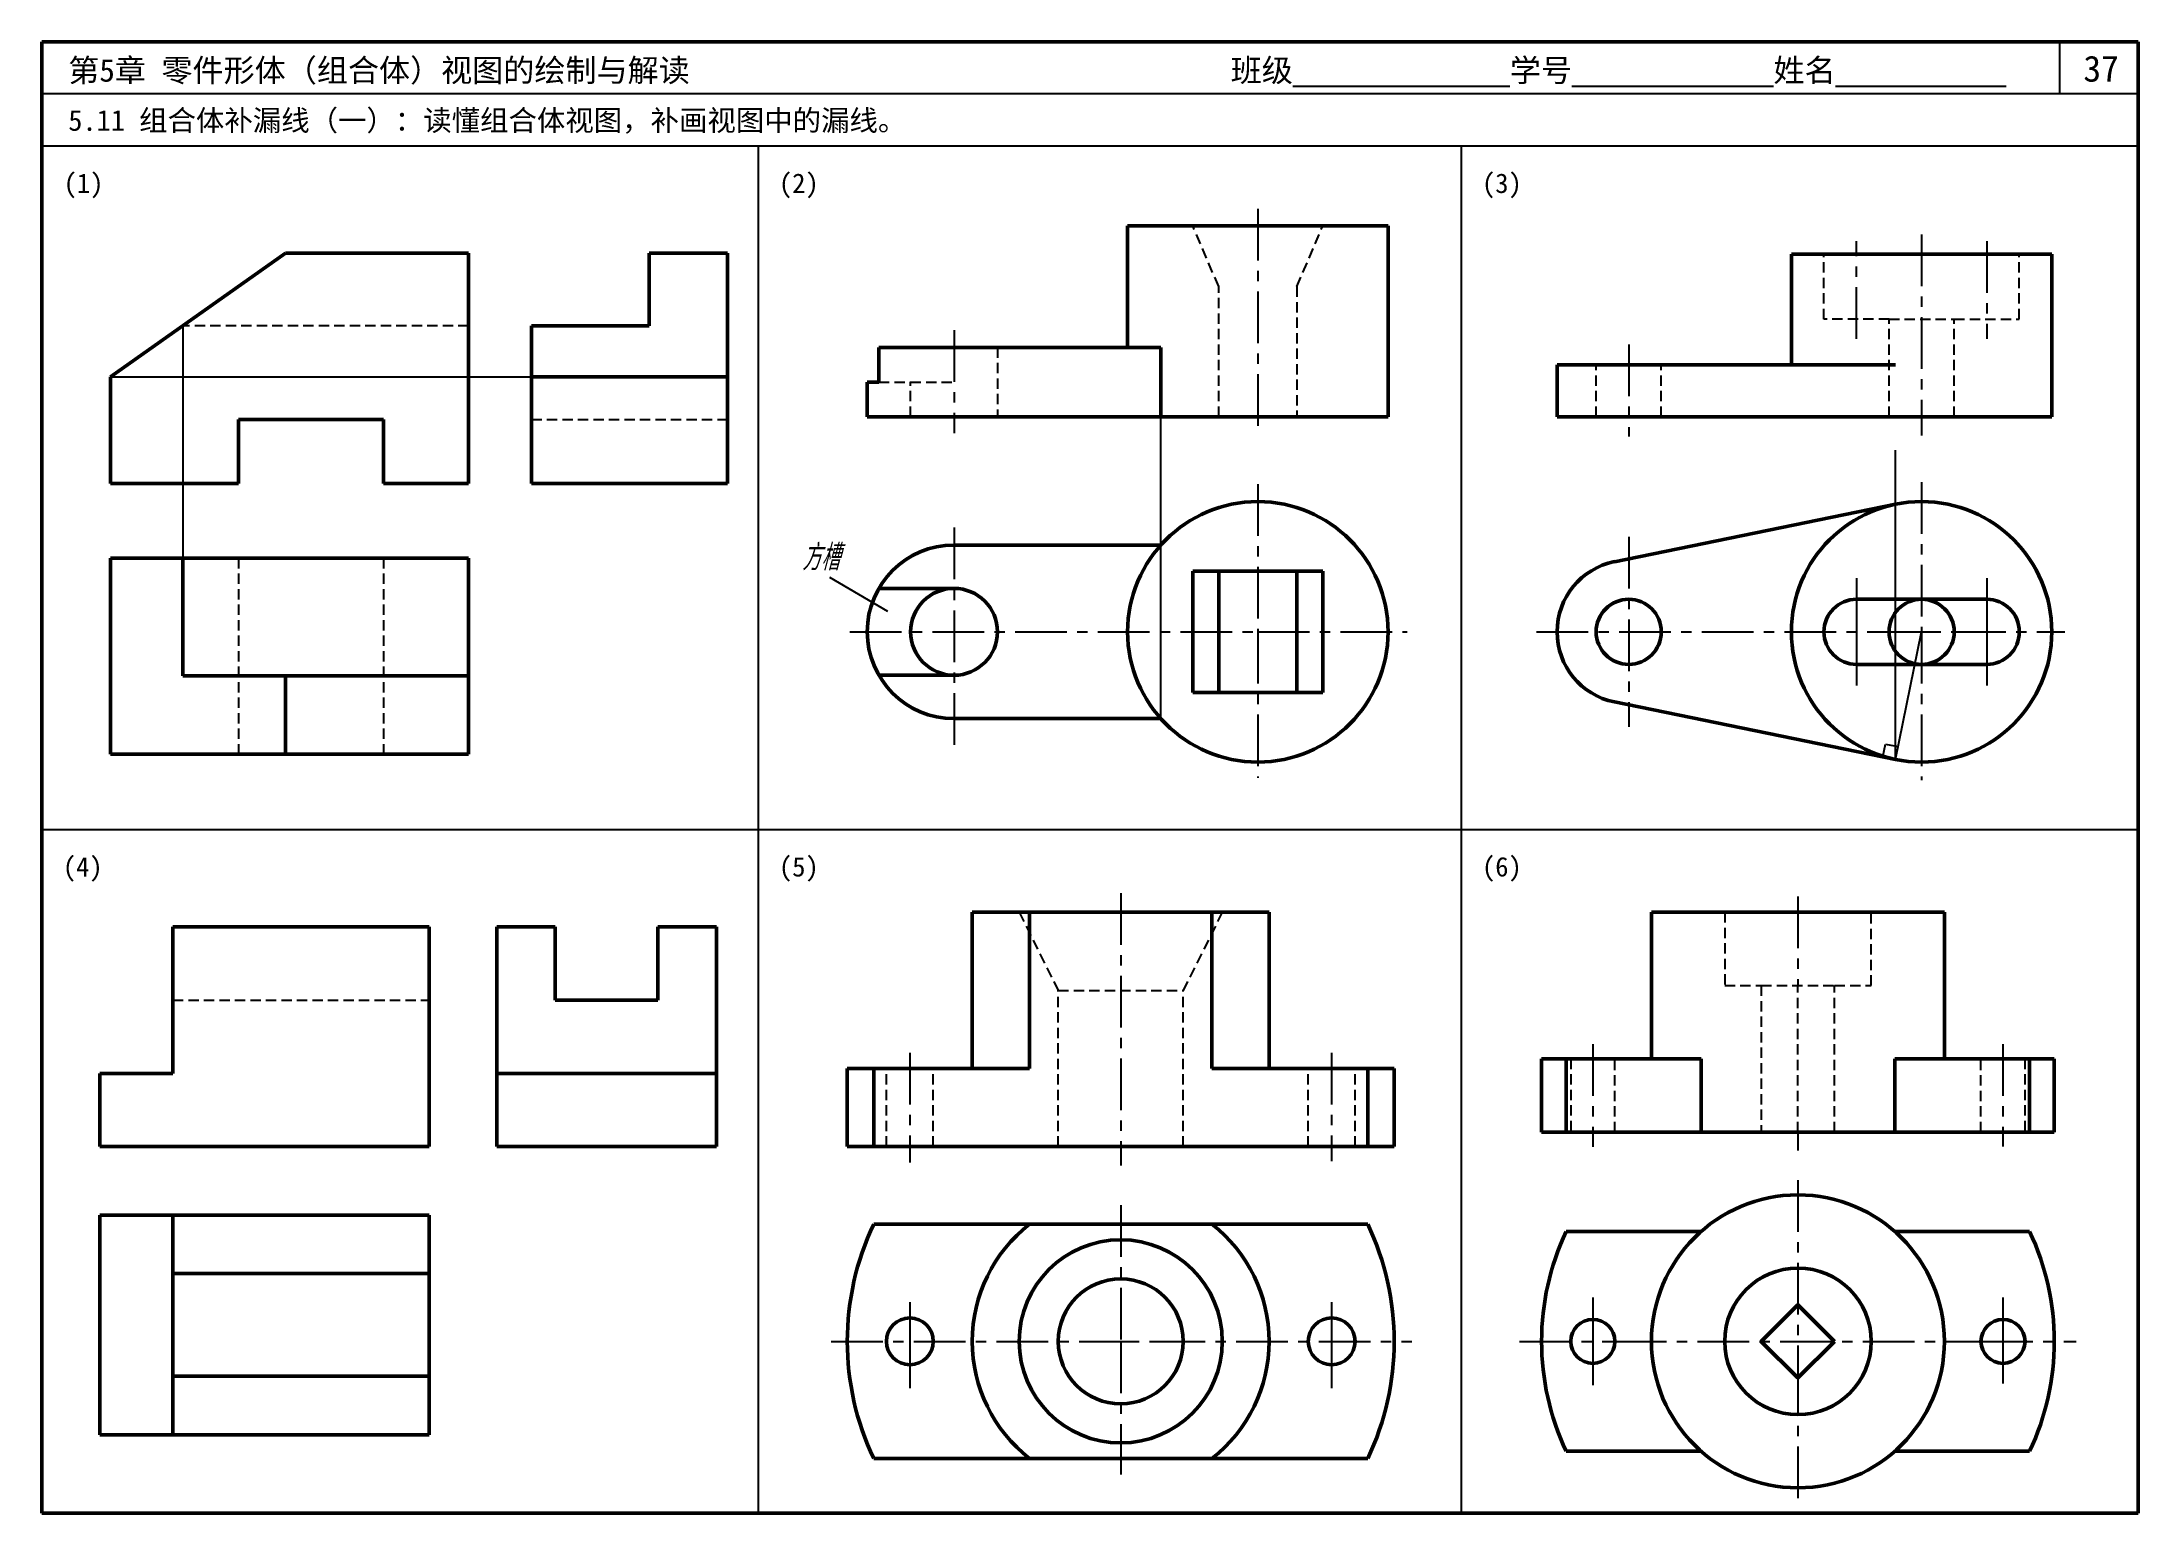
# Model space of a CAD drawing. Header units: millimetres. Extents: x 0 to 322, y 0 to 226.
import ezdxf

# ---------------------------------------------------------------- set-up
doc = ezdxf.new("R2010")
doc.units = ezdxf.units.MM
doc.header["$LTSCALE"] = 0.25
doc.linetypes.add('CENTER', pattern=[50.8, 31.75, -6.35, 6.35, -6.35])
doc.linetypes.add('HIDDEN', pattern=[9.525, 6.35, -3.175])
for name, color, linetype in [('点画线层', 7, 'CENTER'), ('答案', 1, 'Continuous'), ('虚线层', 7, 'HIDDEN')]:
    doc.layers.add(name, color=color, linetype=linetype)
doc.layers.add('粗实线层', color=7, linetype='Continuous', lineweight=50)
doc.styles.get("Standard").update_dxf_attribs({"font": 'gbeitc.shx', "height": 4.5, "bigfont": 'gbcbig.shx'})
doc.styles.add('宋体', font='SimSun.ttf', dxfattribs={"height": 3.5})

msp = doc.modelspace()

# ---------------------------------------------------------------- linework, layer by layer
at = {"lineweight": 50}
for p, q in [((322, 226), (0, 226)), ((0, 226), (0, 0)), ((322, 0), (322, 226)), ((0, 0), (322, 0))]:
    msp.add_line(p, q, dxfattribs=at)
for p, q in [((310, 218), (310, 226)), ((322, 218), (0, 218)), ((322, 210), (0, 210)), ((110, 210), (110, 0)), ((218, 210), (218, 0)), ((307.75, 168.41), (308.75, 168.41)), ((129.94, 138.51), (121.02, 143.71)), ((278.75, 143.62), (278.75, 127.13)), ((298.75, 143.62), (298.75, 127.13)), ((0, 105), (322, 105)), ((133.32, 32.38), (133.32, 19.18)), ((198.12, 32.38), (198.12, 19.18)), ((238.25, 33.13), (238.25, 19.63)), ((301.25, 33.13), (301.25, 19.92))]:
    msp.add_line(p, q)
at = {"layer": '点画线层'}
for p, q in [((186.78, 200.36), (186.78, 165.91)), ((278.75, 180.41), (278.75, 195.41)), ((288.75, 196.41), (288.75, 165.54)), ((298.75, 195.41), (298.75, 180.41)), ((140.11, 181.74), (140.11, 165.91)), ((243.75, 179.51), (243.75, 165.41)), ((186.78, 158.04), (186.78, 135.38)), ((288.75, 158.38), (288.75, 135.38)), ((140.11, 151.38), (140.11, 118.04)), ((243.75, 149.98), (243.75, 120.77)), ((124.11, 135.38), (186.78, 135.38)), ((186.78, 135.38), (209.7, 135.38)), ((186.78, 135.38), (186.78, 112.96)), ((229.59, 135.38), (283.75, 135.38)), ((283.75, 135.38), (293.75, 135.38)), ((288.75, 135.38), (288.75, 112.59)), ((293.75, 135.38), (310.75, 135.38)), ((165.72, 95.23), (165.72, 53.37)), ((269.75, 94.71), (269.75, 81.04)), ((238.25, 72.04), (238.25, 56.25)), ((301.25, 72.04), (301.25, 56.29)), ((133.32, 70.69), (133.32, 53.87)), ((198.12, 70.69), (198.12, 54.04)), ((269.75, 58.54), (269.75, 55.72)), ((269.75, 51.13), (269.75, 22.93)), ((165.72, 47.29), (165.72, 26.38)), ((121.24, 26.38), (160.6, 26.38)), ((160.6, 26.38), (170.74, 26.38)), ((165.72, 26.38), (165.72, 5.94)), ((170.74, 26.38), (210.44, 26.38)), ((227, 26.38), (241.62, 26.38)), ((241.62, 26.38), (297.87, 26.38)), ((297.87, 26.38), (312.5, 26.38)), ((269.75, 22.93), (269.75, 1.38))]:
    msp.add_line(p, q, dxfattribs=at)
at = {"layer": '答案'}
for p, q in [((21.66, 182.41), (21.66, 146.71)), ((10.55, 174.55), (75.19, 174.55)), ((171.87, 122.04), (171.87, 168.41)), ((284.75, 115.78), (284.75, 163.27)), ((284.75, 115.78), (288.75, 135.38)), ((282.79, 116.18), (283.19, 118.14)), ((283.19, 118.14), (285.15, 117.74))]:
    msp.add_line(p, q, dxfattribs=at)
at = {"layer": '答案', "linetype": 'HIDDEN'}
for p, q in [((283.75, 183.41), (293.75, 183.41)), ((238.75, 168.41), (238.75, 176.41)), ((248.75, 168.41), (248.75, 176.41)), ((133.45, 173.74), (140.11, 173.74)), ((75.19, 168), (105.31, 168)), ((30.19, 146.71), (30.19, 116.59)), ((52.46, 146.71), (52.46, 116.59)), ((264.12, 81.04), (275.37, 81.04)), ((269.75, 58.54), (269.75, 81.04)), ((156.12, 80.29), (175.32, 80.29))]:
    msp.add_line(p, q, dxfattribs=at)
at = {"layer": '答案', "lineweight": 50}
for p, q in [((171.87, 179.08), (166.78, 179.08)), ((171.87, 179.08), (171.87, 168.41)), ((75.19, 174.55), (105.31, 174.55)), ((268.75, 176.41), (284.75, 176.41)), ((21.66, 128.64), (21.66, 146.71)), ((65.55, 128.64), (21.66, 128.64)), ((37.4, 128.64), (37.4, 116.59)), ((151.72, 68.29), (151.72, 92.29)), ((179.71, 68.29), (179.71, 92.29)), ((127.77, 56.29), (127.77, 68.29)), ((151.72, 68.29), (142.92, 68.29)), ((188.52, 68.29), (179.71, 68.29)), ((203.67, 56.29), (203.67, 68.29)), ((234.17, 58.54), (234.17, 69.79)), ((254.87, 69.79), (247.25, 69.79)), ((254.87, 69.79), (254.87, 58.54)), ((292.25, 69.79), (284.63, 69.79)), ((284.63, 58.54), (284.63, 69.79)), ((305.32, 58.54), (305.32, 69.79)), ((69.86, 67.54), (103.61, 67.54)), ((20.13, 36.79), (20.13, 21.04))]:
    msp.add_line(p, q, dxfattribs=at)
at = {"layer": '粗实线层'}
for p, q in [((206.78, 197.74), (166.78, 197.74)), ((166.78, 197.74), (166.78, 179.08)), ((206.78, 168.41), (206.78, 197.74)), ((10.55, 174.55), (37.4, 193.54)), ((65.55, 193.54), (37.4, 193.54)), ((65.55, 158.18), (65.55, 193.54)), ((93.26, 182.41), (93.26, 193.54)), ((105.31, 193.54), (93.26, 193.54)), ((105.31, 158.18), (105.31, 193.54)), ((308.75, 193.41), (268.75, 193.41)), ((268.75, 193.41), (268.75, 176.41)), ((308.75, 168.41), (308.75, 193.41)), ((75.19, 158.18), (75.19, 182.41)), ((93.26, 182.41), (75.19, 182.41)), ((166.78, 179.08), (128.57, 179.08)), ((128.57, 173.74), (128.57, 179.08)), ((10.55, 174.55), (10.55, 158.18)), ((268.75, 176.41), (232.75, 176.41)), ((232.75, 176.41), (232.75, 168.41)), ((126.78, 173.74), (126.78, 168.41)), ((128.57, 173.74), (126.78, 173.74)), ((30.19, 168), (52.46, 168)), ((30.19, 158.18), (30.19, 168)), ((52.46, 158.18), (52.46, 168)), ((126.78, 168.41), (206.78, 168.41)), ((232.75, 168.41), (308.75, 168.41)), ((10.55, 158.18), (30.19, 158.18)), ((52.46, 158.18), (65.55, 158.18)), ((75.19, 158.18), (105.31, 158.18)), ((241.55, 146.15), (284.75, 154.97)), ((140.11, 148.71), (171.87, 148.71)), ((10.55, 146.71), (65.55, 146.71)), ((10.55, 146.71), (10.55, 116.59)), ((65.55, 146.71), (65.55, 116.59)), ((128.57, 142.04), (140.11, 142.04)), ((196.78, 144.71), (176.78, 144.71)), ((176.78, 144.71), (176.78, 126.04)), ((180.78, 126.04), (180.78, 144.71)), ((192.78, 126.04), (192.78, 144.71)), ((196.78, 126.04), (196.78, 144.71)), ((278.75, 140.38), (298.75, 140.38)), ((298.75, 130.38), (278.75, 130.38)), ((128.57, 128.71), (140.11, 128.71)), ((176.78, 126.04), (196.78, 126.04)), ((241.55, 124.6), (284.75, 115.78)), ((140.11, 122.04), (171.87, 122.04)), ((10.55, 116.59), (65.55, 116.59)), ((188.52, 92.29), (142.92, 92.29)), ((142.92, 92.29), (142.92, 68.29)), ((188.52, 68.29), (188.52, 92.29)), ((292.25, 92.29), (247.25, 92.29)), ((247.25, 92.29), (247.25, 69.79)), ((292.25, 69.79), (292.25, 92.29)), ((59.51, 90.04), (20.13, 90.04)), ((20.13, 90.04), (20.13, 67.54)), ((59.51, 56.29), (59.51, 90.04)), ((69.86, 90.04), (69.86, 56.29)), ((78.86, 90.04), (69.86, 90.04)), ((78.86, 78.79), (78.86, 90.04)), ((103.61, 90.04), (94.61, 90.04)), ((94.61, 90.04), (94.61, 78.79)), ((103.61, 56.29), (103.61, 90.04)), ((94.61, 78.79), (78.86, 78.79)), ((142.92, 68.29), (123.72, 68.29)), ((123.72, 68.29), (123.72, 56.29)), ((207.72, 68.29), (188.52, 68.29)), ((207.72, 56.29), (207.72, 68.29)), ((247.25, 69.79), (230.37, 69.79)), ((230.37, 69.79), (230.37, 58.54)), ((309.12, 69.79), (292.25, 69.79)), ((309.12, 58.54), (309.12, 69.79)), ((20.13, 67.54), (8.88, 67.54)), ((8.88, 67.54), (8.88, 56.29)), ((230.37, 58.54), (309.12, 58.54)), ((8.88, 56.29), (59.51, 56.29)), ((69.86, 56.29), (103.61, 56.29)), ((123.72, 56.29), (207.72, 56.29)), ((8.88, 12.04), (8.88, 45.79)), ((8.88, 45.79), (59.51, 45.79)), ((20.13, 45.79), (20.13, 36.79)), ((59.51, 45.79), (59.51, 12.04)), ((127.77, 44.38), (203.67, 44.38)), ((234.17, 43.26), (254.87, 43.26)), ((284.63, 43.26), (305.32, 43.26)), ((20.13, 36.79), (59.51, 36.79)), ((264.12, 26.38), (269.75, 32.01)), ((269.75, 32.01), (275.37, 26.38)), ((269.75, 20.76), (264.12, 26.38)), ((275.37, 26.38), (269.75, 20.76)), ((20.13, 12.04), (20.13, 21.04)), ((20.13, 21.04), (59.51, 21.04)), ((34.76, 12.04), (8.88, 12.04)), ((59.51, 12.04), (34.76, 12.04)), ((203.67, 8.38), (127.77, 8.38)), ((254.87, 9.51), (234.17, 9.51)), ((305.32, 9.51), (284.63, 9.51))]:
    msp.add_line(p, q, dxfattribs=at)
for centre, radius in [((186.78, 135.38), 20), ((288.75, 135.38), 20), ((140.11, 135.38), 6.67), ((243.75, 135.38), 5), ((288.75, 135.38), 5), ((269.75, 26.38), 22.5), ((165.72, 26.38), 15.6), ((165.72, 26.38), 9.6), ((269.75, 26.38), 11.25), ((133.32, 26.38), 3.6), ((198.12, 26.38), 3.6), ((238.25, 26.38), 3.38), ((301.25, 26.38), 3.38)]:
    msp.add_circle(centre, radius, dxfattribs=at)
for centre, radius, start, end in [((140.11, 135.38), 13.33, 90, 270), ((243.75, 135.38), 11, 101.537, 258.463), ((278.75, 135.38), 5, 90, 270), ((298.75, 135.38), 5, 270, 90), ((165.72, 26.38), 42, 154.6231, 205.3769), ((165.72, 26.38), 22.8, 127.8636, 232.1364), ((165.72, 26.38), 22.8, 307.8636, 52.1364), ((165.72, 26.38), 42, 334.6231, 25.3769), ((269.75, 26.38), 39.38, 154.6231, 205.3769), ((269.75, 26.38), 39.38, 334.6231, 25.3769)]:
    msp.add_arc(centre, radius, start, end, dxfattribs=at)
at = {"layer": '虚线层'}
for p, q in [((180.78, 188.41), (176.78, 197.74)), ((192.78, 188.41), (196.78, 197.74)), ((273.75, 183.41), (273.75, 193.41)), ((303.75, 183.41), (303.75, 193.41)), ((180.78, 168.41), (180.78, 188.41)), ((192.78, 188.41), (192.78, 168.41)), ((65.55, 182.41), (21.66, 182.41)), ((283.75, 183.41), (273.75, 183.41)), ((283.75, 168.41), (283.75, 183.41)), ((293.75, 168.41), (293.75, 183.41)), ((293.75, 183.41), (303.75, 183.41)), ((146.78, 179.08), (146.78, 168.41)), ((128.57, 173.74), (133.45, 173.74)), ((133.45, 168.41), (133.45, 173.74)), ((150.12, 92.29), (156.12, 80.29)), ((181.32, 92.29), (175.32, 80.29)), ((258.5, 92.29), (258.5, 81.04)), ((281, 81.04), (281, 92.29)), ((258.5, 81.04), (264.12, 81.04)), ((264.12, 81.04), (264.12, 58.54)), ((275.37, 58.54), (275.37, 81.04)), ((275.37, 81.04), (281, 81.04)), ((20.13, 78.79), (59.51, 78.79)), ((156.12, 56.29), (156.12, 80.29)), ((175.32, 56.29), (175.32, 80.29)), ((129.72, 56.29), (129.72, 68.29)), ((136.92, 56.29), (136.92, 68.29)), ((194.52, 56.29), (194.52, 68.29)), ((201.72, 56.29), (201.72, 68.29)), ((234.87, 69.79), (234.87, 58.54)), ((241.62, 58.54), (241.62, 69.79)), ((297.87, 58.54), (297.87, 69.79)), ((304.62, 69.79), (304.62, 58.54))]:
    msp.add_line(p, q, dxfattribs=at)

# ---------------------------------------------------------------- texts
at = {"style": '宋体'}
for s, height, p in [('第5章 零件形体（组合体）视图的绘制与解读', 3.5, (4.05, 219.89)), ('班级%%U              %%U学号%%U             %%U姓名%%U           ', 3.5, (182.61, 219.89)), ('37', 4, (313.6, 219.89)), ('5.11 组合体补漏线（一）：读懂组合体视图，补画视图中的漏线。', 3.2, (4.05, 212.35)), ('(1)', 3, (3.33, 202.79)), ('(2)', 3, (113.21, 202.79)), ('(3)', 3, (221.21, 202.79)), ('(4)', 3, (3.21, 97.79)), ('(5)', 3, (113.21, 97.79)), ('(6)', 3, (221.21, 97.79))]:
    msp.add_text(s, height=height, dxfattribs=at).set_placement(p)
msp.add_text('方槽', height=4).set_placement((116.75, 144.82))

doc.saveas('drawing.dxf')
